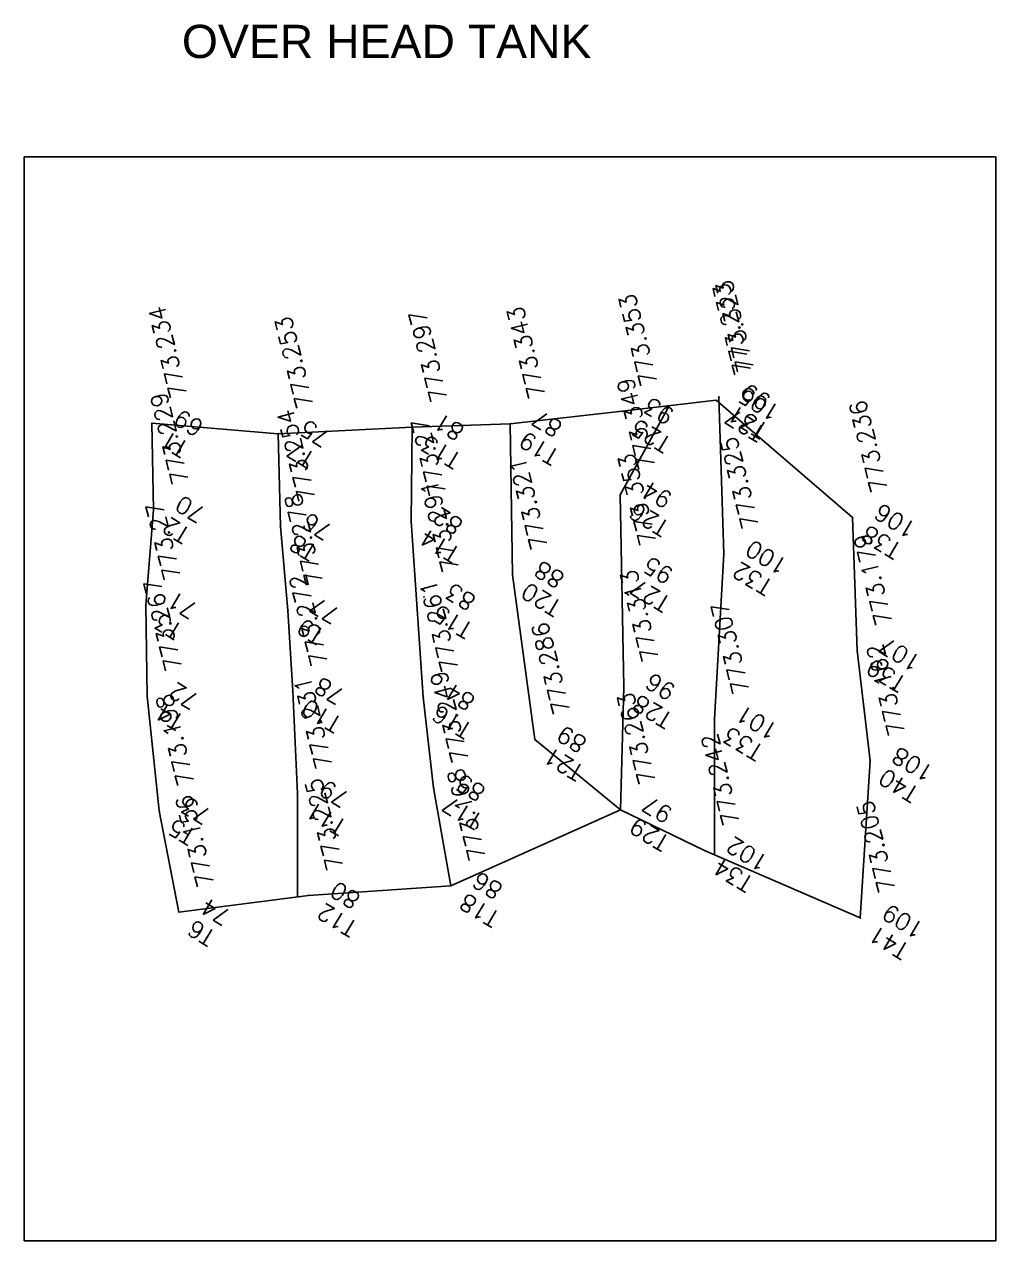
# Model space of a CAD drawing. Header units: millimetres. Extents: x 3197 to 59319, y 691 to 32741.
# Drawn here: x 56392 to 59319, y 18548 to 22212 of the extents above; entities that cross this region are included whole.
import ezdxf
from ezdxf.enums import TextEntityAlignment as Align

# ---------------------------------------------------------------- set-up
doc = ezdxf.new("R2010")
doc.units = ezdxf.units.MM
for name, color, linetype in [('Chainage_TXT', 7, 'Continuous'), ('Points', 7, 'Continuous'), ('Points-ELV', 6, 'Continuous'), ('Points-NUM', 4, 'Continuous'), ('Points-TXT', 3, 'Continuous')]:
    doc.layers.add(name, color=color, linetype=linetype)
doc.styles.add('romans', font='romans.shx')
doc.styles.get("Standard").update_dxf_attribs({"font": 'arial.ttf'})

# ---------------------------------------------------------------- blocks, each defined once
blk = doc.blocks.new('POINTS')
at = {"layer": 'Points'}
blk.add_line((0, 0), (0, 0), dxfattribs=at)
blk.add_point((0, 0), dxfattribs=at)
at = {"layer": 'Points-ELV', "style": 'romans'}
blk.add_attdef('ELEV', text='', height=1, rotation=45, dxfattribs=at).set_placement((0, 0), align=Align.BOTTOM_LEFT)
at = {"layer": 'Points-NUM', "style": 'romans'}
blk.add_attdef('PTNUM', text='', height=1, dxfattribs=at).set_placement((0, 0), align=Align.BOTTOM_RIGHT)
at = {"layer": 'Points-TXT', "style": 'romans'}
blk.add_attdef('DESC', text='', height=1, dxfattribs=at).set_placement((0, 0), align=Align.BOTTOM_RIGHT)

msp = doc.modelspace()

# ---------------------------------------------------------------- linework, layer by layer
at = {"layer": 'Chainage_TXT'}
msp.add_lwpolyline([(56392.2, 21812.7), (59319, 21812.7), (59319, 18547.9), (56392.2, 18547.9)], close=True, dxfattribs=at)
at = {"layer": 'Chainage_TXT', "color": 0}
msp.add_lwpolyline([(56858, 19537.8), (56798.8, 19842.3), (56762.3, 20188.1), (56757.9, 20461.8), (56781.8, 20750.5), (56776.7, 21010.2), (57157.4, 20978.6), (57561.3, 20998), (57856.5, 21008.7), (58193.7, 21046.3), (58477, 21079.1), (58888, 20726.1), (58901.7, 20325.2), (58940.3, 19993.1), (58910.9, 19520.3), (58441.8, 19722.8), (58188.8, 19846), (57677.1, 19617.1), (57248.3, 19588), (56858, 19537.8)], dxfattribs=at)
at = {"layer": 'Chainage_TXT'}
for points in [[(58485.3, 21088.6), (58499.7, 20616.3), (58471.4, 20118.9), (58471.4, 19710)], [(58335.3, 21062.7), (58188, 20794.4), (58198.1, 20215.8), (58188.8, 19846)], [(57561.3, 20998), (57557.6, 20714.9), (57594.1, 20184.9), (57625.4, 19911.5), (57677.1, 19617.1)], [(57856.5, 21008.7), (57863.4, 20553.5), (57930.6, 20057.7), (58188.8, 19846)], [(57157.4, 20978.6), (57163.9, 20698.7), (57186.4, 20446.2), (57200.9, 20203), (57215, 19893.4), (57215, 19583.7)]]:
    msp.add_lwpolyline(points, dxfattribs=at)

# ---------------------------------------------------------------- block references
at = {"layer": 'Points', "linetype": 'Continuous'}
ref = msp.add_blockref('POINTS', (58485.3, 21088.6, 157350.7), dxfattribs=dict(at, xscale=-203.4735065505005, yscale=203.4735065505005, zscale=203.4735065505005, rotation=329.0980723058464))
ref.add_attrib('PTNUM', '99', dxfattribs={"layer": 'Points-NUM', "height": 50.87, "rotation": 149.0981, "style": 'romans'}).set_placement((58579, 21146.1, 157350.7), align=Align.BOTTOM_RIGHT)
ref.add_attrib('DESC', 'T31', dxfattribs={"layer": 'Points-TXT', "height": 50.87, "rotation": 149.0981, "style": 'romans'}).set_placement((58539.8, 21080.6, 157350.7), align=Align.BOTTOM_RIGHT)
ref.add_attrib('ELEV', '773.323', dxfattribs={"layer": 'Points-ELV', "height": 50.87, "rotation": 104.0981, "style": 'romans'}).set_placement((58606.7, 21174.7, 157350.7), align=Align.BOTTOM_LEFT)
ref = msp.add_blockref('POINTS', (58477, 21079.1, 157332.4), dxfattribs=dict(at, xscale=-203.4735065505005, yscale=203.4735065505005, zscale=203.4735065505005, rotation=329.0980723058464))
ref.add_attrib('PTNUM', '105', dxfattribs={"layer": 'Points-NUM', "height": 50.87, "rotation": 149.0981, "style": 'romans'}).set_placement((58570.7, 21136.6, 157332.4), align=Align.BOTTOM_RIGHT)
ref.add_attrib('DESC', 'T27', dxfattribs={"layer": 'Points-TXT', "height": 50.87, "rotation": 149.0981, "style": 'romans'}).set_placement((58531.5, 21071.1, 157332.4), align=Align.BOTTOM_RIGHT)
ref.add_attrib('ELEV', '773.233', dxfattribs={"layer": 'Points-ELV', "height": 50.87, "rotation": 104.0981, "style": 'romans'}).set_placement((58598.4, 21165.2, 157332.4), align=Align.BOTTOM_LEFT)
ref = msp.add_blockref('POINTS', (58193.7, 21046.3, 157356.8), dxfattribs=dict(at, xscale=-203.4735065505005, yscale=203.4735065505005, zscale=203.4735065505005, rotation=329.0980723058464))
ref.add_attrib('PTNUM', '93', dxfattribs={"layer": 'Points-NUM', "height": 50.87, "rotation": 149.0981, "style": 'romans'}).set_placement((58287.4, 21103.9, 157356.8), align=Align.BOTTOM_RIGHT)
ref.add_attrib('DESC', 'T25', dxfattribs={"layer": 'Points-TXT', "height": 50.87, "rotation": 149.0981, "style": 'romans'}).set_placement((58248.2, 21038.4, 157356.8), align=Align.BOTTOM_RIGHT)
ref.add_attrib('ELEV', '773.353', dxfattribs={"layer": 'Points-ELV', "height": 50.87, "rotation": 104.0981, "style": 'romans'}).set_placement((58315.1, 21132.5, 157356.8), align=Align.BOTTOM_LEFT)
ref = msp.add_blockref('POINTS', (56776.7, 21010.2, 157332.6), dxfattribs=dict(at, xscale=-203.4735065505005, yscale=203.4735065505005, zscale=203.4735065505005, rotation=329.0980723058464))
ref.add_attrib('PTNUM', '69', dxfattribs={"layer": 'Points-NUM', "height": 50.87, "rotation": 149.0981, "style": 'romans'}).set_placement((56870.4, 21067.7, 157332.6), align=Align.BOTTOM_RIGHT)
ref.add_attrib('DESC', 'T1', dxfattribs={"layer": 'Points-TXT', "height": 50.87, "rotation": 149.0981, "style": 'romans'}).set_placement((56831.3, 21002.2, 157332.6), align=Align.BOTTOM_RIGHT)
ref.add_attrib('ELEV', '773.234', dxfattribs={"layer": 'Points-ELV', "height": 50.87, "rotation": 104.0981, "style": 'romans'}).set_placement((56898.1, 21096.3, 157332.6), align=Align.BOTTOM_LEFT)
ref = msp.add_blockref('POINTS', (57157.4, 20978.6, 157336.5), dxfattribs=dict(at, xscale=-203.4735065505005, yscale=203.4735065505005, zscale=203.4735065505005, rotation=329.0980723058464))
ref.add_attrib('PTNUM', '75', dxfattribs={"layer": 'Points-NUM', "height": 50.87, "rotation": 149.0981, "style": 'romans'}).set_placement((57251.1, 21036.2, 157336.5), align=Align.BOTTOM_RIGHT)
ref.add_attrib('DESC', 'T7', dxfattribs={"layer": 'Points-TXT', "height": 50.87, "rotation": 149.0981, "style": 'romans'}).set_placement((57212, 20970.7, 157336.5), align=Align.BOTTOM_RIGHT)
ref.add_attrib('ELEV', '773.253', dxfattribs={"layer": 'Points-ELV', "height": 50.87, "rotation": 104.0981, "style": 'romans'}).set_placement((57278.8, 21064.8, 157336.5), align=Align.BOTTOM_LEFT)
ref = msp.add_blockref('POINTS', (57561.3, 20998, 157345.5), dxfattribs=dict(at, xscale=-203.4735065505005, yscale=203.4735065505005, zscale=203.4735065505005, rotation=329.0980723058464))
ref.add_attrib('PTNUM', '81', dxfattribs={"layer": 'Points-NUM', "height": 50.87, "rotation": 149.0981, "style": 'romans'}).set_placement((57655, 21055.6, 157345.5), align=Align.BOTTOM_RIGHT)
ref.add_attrib('DESC', 'T13', dxfattribs={"layer": 'Points-TXT', "height": 50.87, "rotation": 149.0981, "style": 'romans'}).set_placement((57615.8, 20990.1, 157345.5), align=Align.BOTTOM_RIGHT)
ref.add_attrib('ELEV', '773.297', dxfattribs={"layer": 'Points-ELV', "height": 50.87, "rotation": 104.0981, "style": 'romans'}).set_placement((57682.7, 21084.1, 157345.5), align=Align.BOTTOM_LEFT)
ref = msp.add_blockref('POINTS', (57856.5, 21008.7, 157354.8), dxfattribs=dict(at, xscale=-203.4735065505005, yscale=203.4735065505005, zscale=203.4735065505005, rotation=329.0980723058464))
ref.add_attrib('PTNUM', '87', dxfattribs={"layer": 'Points-NUM', "height": 50.87, "rotation": 149.0981, "style": 'romans'}).set_placement((57950.2, 21066.2, 157354.8), align=Align.BOTTOM_RIGHT)
ref.add_attrib('DESC', 'T19', dxfattribs={"layer": 'Points-TXT', "height": 50.87, "rotation": 149.0981, "style": 'romans'}).set_placement((57911, 21000.7, 157354.8), align=Align.BOTTOM_RIGHT)
ref.add_attrib('ELEV', '773.343', dxfattribs={"layer": 'Points-ELV', "height": 50.87, "rotation": 104.0981, "style": 'romans'}).set_placement((57977.9, 21094.8, 157354.8), align=Align.BOTTOM_LEFT)
ref = msp.add_blockref('POINTS', (58188, 20794.4, 157356), dxfattribs=dict(at, xscale=-203.4735065505005, yscale=203.4735065505005, zscale=203.4735065505005, rotation=329.0980723058464))
ref.add_attrib('PTNUM', '94', dxfattribs={"layer": 'Points-NUM', "height": 50.87, "rotation": 149.0981, "style": 'romans'}).set_placement((58281.7, 20851.9, 157356), align=Align.BOTTOM_RIGHT)
ref.add_attrib('DESC', 'T26', dxfattribs={"layer": 'Points-TXT', "height": 50.87, "rotation": 149.0981, "style": 'romans'}).set_placement((58242.5, 20786.4, 157356), align=Align.BOTTOM_RIGHT)
ref.add_attrib('ELEV', '773.349', dxfattribs={"layer": 'Points-ELV', "height": 50.87, "rotation": 104.0981, "style": 'romans'}).set_placement((58309.4, 20880.5, 157356), align=Align.BOTTOM_LEFT)
ref = msp.add_blockref('POINTS', (56781.8, 20750.5, 157331.6), dxfattribs=dict(at, xscale=-203.4735065505005, yscale=203.4735065505005, zscale=203.4735065505005, rotation=329.0980723058464))
ref.add_attrib('PTNUM', '70', dxfattribs={"layer": 'Points-NUM', "height": 50.87, "rotation": 149.0981, "style": 'romans'}).set_placement((56875.6, 20808, 157331.6), align=Align.BOTTOM_RIGHT)
ref.add_attrib('DESC', 'T2', dxfattribs={"layer": 'Points-TXT', "height": 50.87, "rotation": 149.0981, "style": 'romans'}).set_placement((56836.4, 20742.6, 157331.6), align=Align.BOTTOM_RIGHT)
ref.add_attrib('ELEV', '773.229', dxfattribs={"layer": 'Points-ELV', "height": 50.87, "rotation": 104.0981, "style": 'romans'}).set_placement((56903.3, 20836.6, 157331.6), align=Align.BOTTOM_LEFT)
ref = msp.add_blockref('POINTS', (58888, 20726.1, 157333), dxfattribs=dict(at, xscale=-203.4735065505005, yscale=203.4735065505005, zscale=203.4735065505005, rotation=329.0980723058464))
ref.add_attrib('PTNUM', '106', dxfattribs={"layer": 'Points-NUM', "height": 50.87, "rotation": 149.0981, "style": 'romans'}).set_placement((58981.7, 20783.7, 157333), align=Align.BOTTOM_RIGHT)
ref.add_attrib('DESC', 'T38', dxfattribs={"layer": 'Points-TXT', "height": 50.87, "rotation": 149.0981, "style": 'romans'}).set_placement((58942.5, 20718.2, 157333), align=Align.BOTTOM_RIGHT)
ref.add_attrib('ELEV', '773.236', dxfattribs={"layer": 'Points-ELV', "height": 50.87, "rotation": 104.0981, "style": 'romans'}).set_placement((59009.4, 20812.2, 157333), align=Align.BOTTOM_LEFT)
ref = msp.add_blockref('POINTS', (57163.9, 20698.7, 157336.7), dxfattribs=dict(at, xscale=-203.4735065505005, yscale=203.4735065505005, zscale=203.4735065505005, rotation=329.0980723058464))
ref.add_attrib('PTNUM', '76', dxfattribs={"layer": 'Points-NUM', "height": 50.87, "rotation": 149.0981, "style": 'romans'}).set_placement((57257.7, 20756.3, 157336.7), align=Align.BOTTOM_RIGHT)
ref.add_attrib('DESC', 'T8', dxfattribs={"layer": 'Points-TXT', "height": 50.87, "rotation": 149.0981, "style": 'romans'}).set_placement((57218.5, 20690.8, 157336.7), align=Align.BOTTOM_RIGHT)
ref.add_attrib('ELEV', '773.254', dxfattribs={"layer": 'Points-ELV', "height": 50.87, "rotation": 104.0981, "style": 'romans'}).set_placement((57285.4, 20784.8, 157336.7), align=Align.BOTTOM_LEFT)
ref = msp.add_blockref('POINTS', (57557.6, 20714.9, 157340), dxfattribs=dict(at, xscale=-203.4735065505005, yscale=203.4735065505005, zscale=203.4735065505005, rotation=329.0980723058464))
ref.add_attrib('PTNUM', '82', dxfattribs={"layer": 'Points-NUM', "height": 50.87, "rotation": 149.0981, "style": 'romans'}).set_placement((57651.3, 20772.5, 157340), align=Align.BOTTOM_RIGHT)
ref.add_attrib('DESC', 'T14', dxfattribs={"layer": 'Points-TXT', "height": 50.87, "rotation": 149.0981, "style": 'romans'}).set_placement((57612.1, 20707, 157340), align=Align.BOTTOM_RIGHT)
ref.add_attrib('ELEV', '773.27', dxfattribs={"layer": 'Points-ELV', "height": 50.87, "rotation": 104.0981, "style": 'romans'}).set_placement((57679, 20801.1, 157340), align=Align.BOTTOM_LEFT)
ref = msp.add_blockref('POINTS', (58499.7, 20616.3, 157351.1), dxfattribs=dict(at, xscale=-203.4735065505005, yscale=203.4735065505005, zscale=203.4735065505005, rotation=329.0980723058464))
ref.add_attrib('PTNUM', '100', dxfattribs={"layer": 'Points-NUM', "height": 50.87, "rotation": 149.0981, "style": 'romans'}).set_placement((58593.4, 20673.8, 157351.1), align=Align.BOTTOM_RIGHT)
ref.add_attrib('DESC', 'T32', dxfattribs={"layer": 'Points-TXT', "height": 50.87, "rotation": 149.0981, "style": 'romans'}).set_placement((58554.3, 20608.4, 157351.1), align=Align.BOTTOM_RIGHT)
ref.add_attrib('ELEV', '773.325', dxfattribs={"layer": 'Points-ELV', "height": 50.87, "rotation": 104.0981, "style": 'romans'}).set_placement((58621.1, 20702.4, 157351.1), align=Align.BOTTOM_LEFT)
ref = msp.add_blockref('POINTS', (57863.4, 20553.5, 157350.3), dxfattribs=dict(at, xscale=-203.4735065505005, yscale=203.4735065505005, zscale=203.4735065505005, rotation=329.0980723058464))
ref.add_attrib('PTNUM', '88', dxfattribs={"layer": 'Points-NUM', "height": 50.87, "rotation": 149.0981, "style": 'romans'}).set_placement((57957.1, 20611, 157350.3), align=Align.BOTTOM_RIGHT)
ref.add_attrib('DESC', 'T20', dxfattribs={"layer": 'Points-TXT', "height": 50.87, "rotation": 149.0981, "style": 'romans'}).set_placement((57917.9, 20545.6, 157350.3), align=Align.BOTTOM_RIGHT)
ref.add_attrib('ELEV', '773.321', dxfattribs={"layer": 'Points-ELV', "height": 50.87, "rotation": 104.0981, "style": 'romans'}).set_placement((57984.8, 20639.6, 157350.3), align=Align.BOTTOM_LEFT)
ref = msp.add_blockref('POINTS', (58191.4, 20566.3, 157356.8), dxfattribs=dict(at, xscale=-203.4735065505005, yscale=203.4735065505005, zscale=203.4735065505005, rotation=329.0980723058464))
ref.add_attrib('PTNUM', '95', dxfattribs={"layer": 'Points-NUM', "height": 50.87, "rotation": 149.0981, "style": 'romans'}).set_placement((58285.1, 20623.8, 157356.8), align=Align.BOTTOM_RIGHT)
ref.add_attrib('DESC', 'T27', dxfattribs={"layer": 'Points-TXT', "height": 50.87, "rotation": 149.0981, "style": 'romans'}).set_placement((58245.9, 20558.4, 157356.8), align=Align.BOTTOM_RIGHT)
ref.add_attrib('ELEV', '773.353', dxfattribs={"layer": 'Points-ELV', "height": 50.87, "rotation": 104.0981, "style": 'romans'}).set_placement((58312.8, 20652.4, 157356.8), align=Align.BOTTOM_LEFT)
ref = msp.add_blockref('POINTS', (57596.3, 20486.4, 157344.2), dxfattribs=dict(at, xscale=-203.4735065505005, yscale=203.4735065505005, zscale=203.4735065505005, rotation=329.0980723058464))
ref.add_attrib('PTNUM', '83', dxfattribs={"layer": 'Points-NUM', "height": 50.87, "rotation": 149.0981, "style": 'romans'}).set_placement((57690, 20544, 157344.2), align=Align.BOTTOM_RIGHT)
ref.add_attrib('DESC', 'T15', dxfattribs={"layer": 'Points-TXT', "height": 50.87, "rotation": 149.0981, "style": 'romans'}).set_placement((57650.8, 20478.5, 157344.2), align=Align.BOTTOM_RIGHT)
ref.add_attrib('ELEV', '773.291', dxfattribs={"layer": 'Points-ELV', "height": 50.87, "rotation": 104.0981, "style": 'romans'}).set_placement((57717.7, 20572.5, 157344.2), align=Align.BOTTOM_LEFT)
ref = msp.add_blockref('POINTS', (57186.4, 20446.2, 157341.6), dxfattribs=dict(at, xscale=-203.4735065505005, yscale=203.4735065505005, zscale=203.4735065505005, rotation=329.0980723058464))
ref.add_attrib('PTNUM', '77', dxfattribs={"layer": 'Points-NUM', "height": 50.87, "rotation": 149.0981, "style": 'romans'}).set_placement((57280.1, 20503.8, 157341.6), align=Align.BOTTOM_RIGHT)
ref.add_attrib('DESC', 'T9', dxfattribs={"layer": 'Points-TXT', "height": 50.87, "rotation": 149.0981, "style": 'romans'}).set_placement((57240.9, 20438.3, 157341.6), align=Align.BOTTOM_RIGHT)
ref.add_attrib('ELEV', '773.278', dxfattribs={"layer": 'Points-ELV', "height": 50.87, "rotation": 104.0981, "style": 'romans'}).set_placement((57307.8, 20532.4, 157341.6), align=Align.BOTTOM_LEFT)
ref = msp.add_blockref('POINTS', (56757.9, 20461.8, 157340), dxfattribs=dict(at, xscale=-203.4735065505005, yscale=203.4735065505005, zscale=203.4735065505005, rotation=329.0980723058464))
ref.add_attrib('PTNUM', '71', dxfattribs={"layer": 'Points-NUM', "height": 50.87, "rotation": 149.0981, "style": 'romans'}).set_placement((56851.7, 20519.3, 157340), align=Align.BOTTOM_RIGHT)
ref.add_attrib('DESC', 'T3', dxfattribs={"layer": 'Points-TXT', "height": 50.87, "rotation": 149.0981, "style": 'romans'}).set_placement((56812.5, 20453.8, 157340), align=Align.BOTTOM_RIGHT)
ref.add_attrib('ELEV', '773.27', dxfattribs={"layer": 'Points-ELV', "height": 50.87, "rotation": 104.0981, "style": 'romans'}).set_placement((56879.4, 20547.9, 157340), align=Align.BOTTOM_LEFT)
ref = msp.add_blockref('POINTS', (58901.7, 20325.2, 157321.4), dxfattribs=dict(at, xscale=-203.4735065505005, yscale=203.4735065505005, zscale=203.4735065505005, rotation=329.0980723058464))
ref.add_attrib('PTNUM', '107', dxfattribs={"layer": 'Points-NUM', "height": 50.87, "rotation": 149.0981, "style": 'romans'}).set_placement((58995.4, 20382.7, 157321.4), align=Align.BOTTOM_RIGHT)
ref.add_attrib('DESC', 'T39', dxfattribs={"layer": 'Points-TXT', "height": 50.87, "rotation": 149.0981, "style": 'romans'}).set_placement((58956.3, 20317.2, 157321.4), align=Align.BOTTOM_RIGHT)
ref.add_attrib('ELEV', '773.179', dxfattribs={"layer": 'Points-ELV', "height": 50.87, "rotation": 104.0981, "style": 'romans'}).set_placement((59023.1, 20411.3, 157321.4), align=Align.BOTTOM_LEFT)
ref = msp.add_blockref('POINTS', (57200.9, 20203, 157340.4), dxfattribs=dict(at, xscale=-203.4735065505005, yscale=203.4735065505005, zscale=203.4735065505005, rotation=329.0980723058464))
ref.add_attrib('PTNUM', '78', dxfattribs={"layer": 'Points-NUM', "height": 50.87, "rotation": 149.0981, "style": 'romans'}).set_placement((57294.6, 20260.6, 157340.4), align=Align.BOTTOM_RIGHT)
ref.add_attrib('DESC', 'T10', dxfattribs={"layer": 'Points-TXT', "height": 50.87, "rotation": 149.0981, "style": 'romans'}).set_placement((57255.4, 20195.1, 157340.4), align=Align.BOTTOM_RIGHT)
ref.add_attrib('ELEV', '773.272', dxfattribs={"layer": 'Points-ELV', "height": 50.87, "rotation": 104.0981, "style": 'romans'}).set_placement((57322.3, 20289.2, 157340.4), align=Align.BOTTOM_LEFT)
ref = msp.add_blockref('POINTS', (58198.1, 20215.8, 157348.7), dxfattribs=dict(at, xscale=-203.4735065505005, yscale=203.4735065505005, zscale=203.4735065505005, rotation=329.0980723058464))
ref.add_attrib('PTNUM', '96', dxfattribs={"layer": 'Points-NUM', "height": 50.87, "rotation": 149.0981, "style": 'romans'}).set_placement((58291.9, 20273.4, 157348.7), align=Align.BOTTOM_RIGHT)
ref.add_attrib('DESC', 'T28', dxfattribs={"layer": 'Points-TXT', "height": 50.87, "rotation": 149.0981, "style": 'romans'}).set_placement((58252.7, 20207.9, 157348.7), align=Align.BOTTOM_RIGHT)
ref.add_attrib('ELEV', '773.313', dxfattribs={"layer": 'Points-ELV', "height": 50.87, "rotation": 104.0981, "style": 'romans'}).set_placement((58319.5, 20302, 157348.7), align=Align.BOTTOM_LEFT)
ref = msp.add_blockref('POINTS', (56762.3, 20188.1, 157339.3), dxfattribs=dict(at, xscale=-203.4735065505005, yscale=203.4735065505005, zscale=203.4735065505005, rotation=329.0980723058464))
ref.add_attrib('PTNUM', '72', dxfattribs={"layer": 'Points-NUM', "height": 50.87, "rotation": 149.0981, "style": 'romans'}).set_placement((56856, 20245.6, 157339.3), align=Align.BOTTOM_RIGHT)
ref.add_attrib('DESC', 'T4', dxfattribs={"layer": 'Points-TXT', "height": 50.87, "rotation": 149.0981, "style": 'romans'}).set_placement((56816.8, 20180.2, 157339.3), align=Align.BOTTOM_RIGHT)
ref.add_attrib('ELEV', '773.267', dxfattribs={"layer": 'Points-ELV', "height": 50.87, "rotation": 104.0981, "style": 'romans'}).set_placement((56883.7, 20274.2, 157339.3), align=Align.BOTTOM_LEFT)
ref = msp.add_blockref('POINTS', (57594.1, 20184.9, 157338.1), dxfattribs=dict(at, xscale=-203.4735065505005, yscale=203.4735065505005, zscale=203.4735065505005, rotation=329.0980723058464))
ref.add_attrib('PTNUM', '84', dxfattribs={"layer": 'Points-NUM', "height": 50.87, "rotation": 149.0981, "style": 'romans'}).set_placement((57687.8, 20242.4, 157338.1), align=Align.BOTTOM_RIGHT)
ref.add_attrib('DESC', 'T16', dxfattribs={"layer": 'Points-TXT', "height": 50.87, "rotation": 149.0981, "style": 'romans'}).set_placement((57648.7, 20177, 157338.1), align=Align.BOTTOM_RIGHT)
ref.add_attrib('ELEV', '773.261', dxfattribs={"layer": 'Points-ELV', "height": 50.87, "rotation": 104.0981, "style": 'romans'}).set_placement((57715.5, 20271, 157338.1), align=Align.BOTTOM_LEFT)
ref = msp.add_blockref('POINTS', (58471.4, 20118.9, 157347.5), dxfattribs=dict(at, xscale=-203.4735065505005, yscale=203.4735065505005, zscale=203.4735065505005, rotation=329.0980723058464))
ref.add_attrib('PTNUM', '101', dxfattribs={"layer": 'Points-NUM', "height": 50.87, "rotation": 149.0981, "style": 'romans'}).set_placement((58565.1, 20176.4, 157347.5), align=Align.BOTTOM_RIGHT)
ref.add_attrib('DESC', 'T33', dxfattribs={"layer": 'Points-TXT', "height": 50.87, "rotation": 149.0981, "style": 'romans'}).set_placement((58525.9, 20111, 157347.5), align=Align.BOTTOM_RIGHT)
ref.add_attrib('ELEV', '773.307', dxfattribs={"layer": 'Points-ELV', "height": 50.87, "rotation": 104.0981, "style": 'romans'}).set_placement((58592.8, 20205, 157347.5), align=Align.BOTTOM_LEFT)
ref = msp.add_blockref('POINTS', (57930.6, 20057.7, 157343.2), dxfattribs=dict(at, xscale=-203.4735065505005, yscale=203.4735065505005, zscale=203.4735065505005, rotation=329.0980723058464))
ref.add_attrib('PTNUM', '89', dxfattribs={"layer": 'Points-NUM', "height": 50.87, "rotation": 149.0981, "style": 'romans'}).set_placement((58024.3, 20115.2, 157343.2), align=Align.BOTTOM_RIGHT)
ref.add_attrib('DESC', 'T21', dxfattribs={"layer": 'Points-TXT', "height": 50.87, "rotation": 149.0981, "style": 'romans'}).set_placement((57985.2, 20049.8, 157343.2), align=Align.BOTTOM_RIGHT)
ref.add_attrib('ELEV', '773.286', dxfattribs={"layer": 'Points-ELV', "height": 50.87, "rotation": 104.0981, "style": 'romans'}).set_placement((58052, 20143.8, 157343.2), align=Align.BOTTOM_LEFT)
ref = msp.add_blockref('POINTS', (58940.3, 19993.1, 157318), dxfattribs=dict(at, xscale=-203.4735065505005, yscale=203.4735065505005, zscale=203.4735065505005, rotation=329.0980723058464))
ref.add_attrib('PTNUM', '108', dxfattribs={"layer": 'Points-NUM', "height": 50.87, "rotation": 149.0981, "style": 'romans'}).set_placement((59034, 20050.6, 157318), align=Align.BOTTOM_RIGHT)
ref.add_attrib('DESC', 'T40', dxfattribs={"layer": 'Points-TXT', "height": 50.87, "rotation": 149.0981, "style": 'romans'}).set_placement((58994.9, 19985.2, 157318), align=Align.BOTTOM_RIGHT)
ref.add_attrib('ELEV', '773.162', dxfattribs={"layer": 'Points-ELV', "height": 50.87, "rotation": 104.0981, "style": 'romans'}).set_placement((59061.7, 20079.2, 157318), align=Align.BOTTOM_LEFT)
ref = msp.add_blockref('POINTS', (57215, 19893.4, 157332), dxfattribs=dict(at, xscale=-203.4735065505005, yscale=203.4735065505005, zscale=203.4735065505005, rotation=329.0980723058464))
ref.add_attrib('PTNUM', '79', dxfattribs={"layer": 'Points-NUM', "height": 50.87, "rotation": 149.0981, "style": 'romans'}).set_placement((57308.7, 19951, 157332), align=Align.BOTTOM_RIGHT)
ref.add_attrib('DESC', 'T11', dxfattribs={"layer": 'Points-TXT', "height": 50.87, "rotation": 149.0981, "style": 'romans'}).set_placement((57269.6, 19885.5, 157332), align=Align.BOTTOM_RIGHT)
ref.add_attrib('ELEV', '773.231', dxfattribs={"layer": 'Points-ELV', "height": 50.87, "rotation": 104.0981, "style": 'romans'}).set_placement((57336.4, 19979.5, 157332), align=Align.BOTTOM_LEFT)
ref = msp.add_blockref('POINTS', (57625.4, 19911.5, 157335.7), dxfattribs=dict(at, xscale=-203.4735065505005, yscale=203.4735065505005, zscale=203.4735065505005, rotation=329.0980723058464))
ref.add_attrib('PTNUM', '85', dxfattribs={"layer": 'Points-NUM', "height": 50.87, "rotation": 149.0981, "style": 'romans'}).set_placement((57719.1, 19969, 157335.7), align=Align.BOTTOM_RIGHT)
ref.add_attrib('DESC', 'T17', dxfattribs={"layer": 'Points-TXT', "height": 50.87, "rotation": 149.0981, "style": 'romans'}).set_placement((57679.9, 19903.5, 157335.7), align=Align.BOTTOM_RIGHT)
ref.add_attrib('ELEV', '773.249', dxfattribs={"layer": 'Points-ELV', "height": 50.87, "rotation": 104.0981, "style": 'romans'}).set_placement((57746.8, 19997.6, 157335.7), align=Align.BOTTOM_LEFT)
ref = msp.add_blockref('POINTS', (56798.8, 19842.3, 157325.3), dxfattribs=dict(at, xscale=-203.4735065505005, yscale=203.4735065505005, zscale=203.4735065505005, rotation=329.0980723058464))
ref.add_attrib('PTNUM', '73', dxfattribs={"layer": 'Points-NUM', "height": 50.87, "rotation": 149.0981, "style": 'romans'}).set_placement((56892.6, 19899.8, 157325.3), align=Align.BOTTOM_RIGHT)
ref.add_attrib('DESC', 'T5', dxfattribs={"layer": 'Points-TXT', "height": 50.87, "rotation": 149.0981, "style": 'romans'}).set_placement((56853.4, 19834.4, 157325.3), align=Align.BOTTOM_RIGHT)
ref.add_attrib('ELEV', '773.198', dxfattribs={"layer": 'Points-ELV', "height": 50.87, "rotation": 104.0981, "style": 'romans'}).set_placement((56920.3, 19928.4, 157325.3), align=Align.BOTTOM_LEFT)
ref = msp.add_blockref('POINTS', (58188.8, 19846, 157338.5), dxfattribs=dict(at, xscale=-203.4735065505005, yscale=203.4735065505005, zscale=203.4735065505005, rotation=329.0980723058464))
ref.add_attrib('PTNUM', '97', dxfattribs={"layer": 'Points-NUM', "height": 50.87, "rotation": 149.0981, "style": 'romans'}).set_placement((58282.5, 19903.6, 157338.5), align=Align.BOTTOM_RIGHT)
ref.add_attrib('DESC', 'T29', dxfattribs={"layer": 'Points-TXT', "height": 50.87, "rotation": 149.0981, "style": 'romans'}).set_placement((58243.3, 19838.1, 157338.5), align=Align.BOTTOM_RIGHT)
ref.add_attrib('ELEV', '773.263', dxfattribs={"layer": 'Points-ELV', "height": 50.87, "rotation": 104.0981, "style": 'romans'}).set_placement((58310.2, 19932.2, 157338.5), align=Align.BOTTOM_LEFT)
ref = msp.add_blockref('POINTS', (58441.8, 19722.8, 157334.3), dxfattribs=dict(at, xscale=-203.4735065505005, yscale=203.4735065505005, zscale=203.4735065505005, rotation=329.0980723058464))
ref.add_attrib('PTNUM', '102', dxfattribs={"layer": 'Points-NUM', "height": 50.87, "rotation": 149.0981, "style": 'romans'}).set_placement((58535.5, 19780.3, 157334.3), align=Align.BOTTOM_RIGHT)
ref.add_attrib('DESC', 'T34', dxfattribs={"layer": 'Points-TXT', "height": 50.87, "rotation": 149.0981, "style": 'romans'}).set_placement((58496.4, 19714.9, 157334.3), align=Align.BOTTOM_RIGHT)
ref.add_attrib('ELEV', '773.242', dxfattribs={"layer": 'Points-ELV', "height": 50.87, "rotation": 104.0981, "style": 'romans'}).set_placement((58563.2, 19808.9, 157334.3), align=Align.BOTTOM_LEFT)
ref = msp.add_blockref('POINTS', (57248.3, 19588, 157330.8), dxfattribs=dict(at, xscale=-203.4735065505005, yscale=203.4735065505005, zscale=203.4735065505005, rotation=329.0980723058464))
ref.add_attrib('PTNUM', '80', dxfattribs={"layer": 'Points-NUM', "height": 50.87, "rotation": 149.0981, "style": 'romans'}).set_placement((57342, 19645.5, 157330.8), align=Align.BOTTOM_RIGHT)
ref.add_attrib('DESC', 'T12', dxfattribs={"layer": 'Points-TXT', "height": 50.87, "rotation": 149.0981, "style": 'romans'}).set_placement((57302.8, 19580.1, 157330.8), align=Align.BOTTOM_RIGHT)
ref.add_attrib('ELEV', '773.225', dxfattribs={"layer": 'Points-ELV', "height": 50.87, "rotation": 104.0981, "style": 'romans'}).set_placement((57369.7, 19674.1, 157330.8), align=Align.BOTTOM_LEFT)
ref = msp.add_blockref('POINTS', (57677.1, 19617.1, 157319.2), dxfattribs=dict(at, xscale=-203.4735065505005, yscale=203.4735065505005, zscale=203.4735065505005, rotation=329.0980723058464))
ref.add_attrib('PTNUM', '86', dxfattribs={"layer": 'Points-NUM', "height": 50.87, "rotation": 149.0981, "style": 'romans'}).set_placement((57770.8, 19674.6, 157319.2), align=Align.BOTTOM_RIGHT)
ref.add_attrib('DESC', 'T18', dxfattribs={"layer": 'Points-TXT', "height": 50.87, "rotation": 149.0981, "style": 'romans'}).set_placement((57731.6, 19609.2, 157319.2), align=Align.BOTTOM_RIGHT)
ref.add_attrib('ELEV', '773.168', dxfattribs={"layer": 'Points-ELV', "height": 50.87, "rotation": 104.0981, "style": 'romans'}).set_placement((57798.5, 19703.2, 157319.2), align=Align.BOTTOM_LEFT)
ref = msp.add_blockref('POINTS', (56858, 19537.8, 157316.8), dxfattribs=dict(at, xscale=-203.4735065505005, yscale=203.4735065505005, zscale=203.4735065505005, rotation=329.0980723058464))
ref.add_attrib('PTNUM', '74', dxfattribs={"layer": 'Points-NUM', "height": 50.87, "rotation": 149.0981, "style": 'romans'}).set_placement((56951.7, 19595.3, 157316.8), align=Align.BOTTOM_RIGHT)
ref.add_attrib('DESC', 'T6', dxfattribs={"layer": 'Points-TXT', "height": 50.87, "rotation": 149.0981, "style": 'romans'}).set_placement((56912.5, 19529.8, 157316.8), align=Align.BOTTOM_RIGHT)
ref.add_attrib('ELEV', '773.156', dxfattribs={"layer": 'Points-ELV', "height": 50.87, "rotation": 104.0981, "style": 'romans'}).set_placement((56979.4, 19623.9, 157316.8), align=Align.BOTTOM_LEFT)
ref = msp.add_blockref('POINTS', (58910.9, 19520.3, 157326.7), dxfattribs=dict(at, xscale=-203.4735065505005, yscale=203.4735065505005, zscale=203.4735065505005, rotation=329.0980723058464))
ref.add_attrib('PTNUM', '109', dxfattribs={"layer": 'Points-NUM', "height": 50.87, "rotation": 149.0981, "style": 'romans'}).set_placement((59004.6, 19577.9, 157326.7), align=Align.BOTTOM_RIGHT)
ref.add_attrib('DESC', 'T41', dxfattribs={"layer": 'Points-TXT', "height": 50.87, "rotation": 149.0981, "style": 'romans'}).set_placement((58965.4, 19512.4, 157326.7), align=Align.BOTTOM_RIGHT)
ref.add_attrib('ELEV', '773.205', dxfattribs={"layer": 'Points-ELV', "height": 50.87, "rotation": 104.0981, "style": 'romans'}).set_placement((59032.3, 19606.5, 157326.7), align=Align.BOTTOM_LEFT)

# ---------------------------------------------------------------- texts
at = {"layer": 'Chainage_TXT', "insert": (56866.9, 22210.1), "char_height": 100, "attachment_point": 1}
msp.add_mtext_dynamic_manual_height_columns('OVER HEAD TANK', width=1460.366, gutter_width=12.5, heights=[0], dxfattribs=at)

doc.saveas('drawing.dxf')
